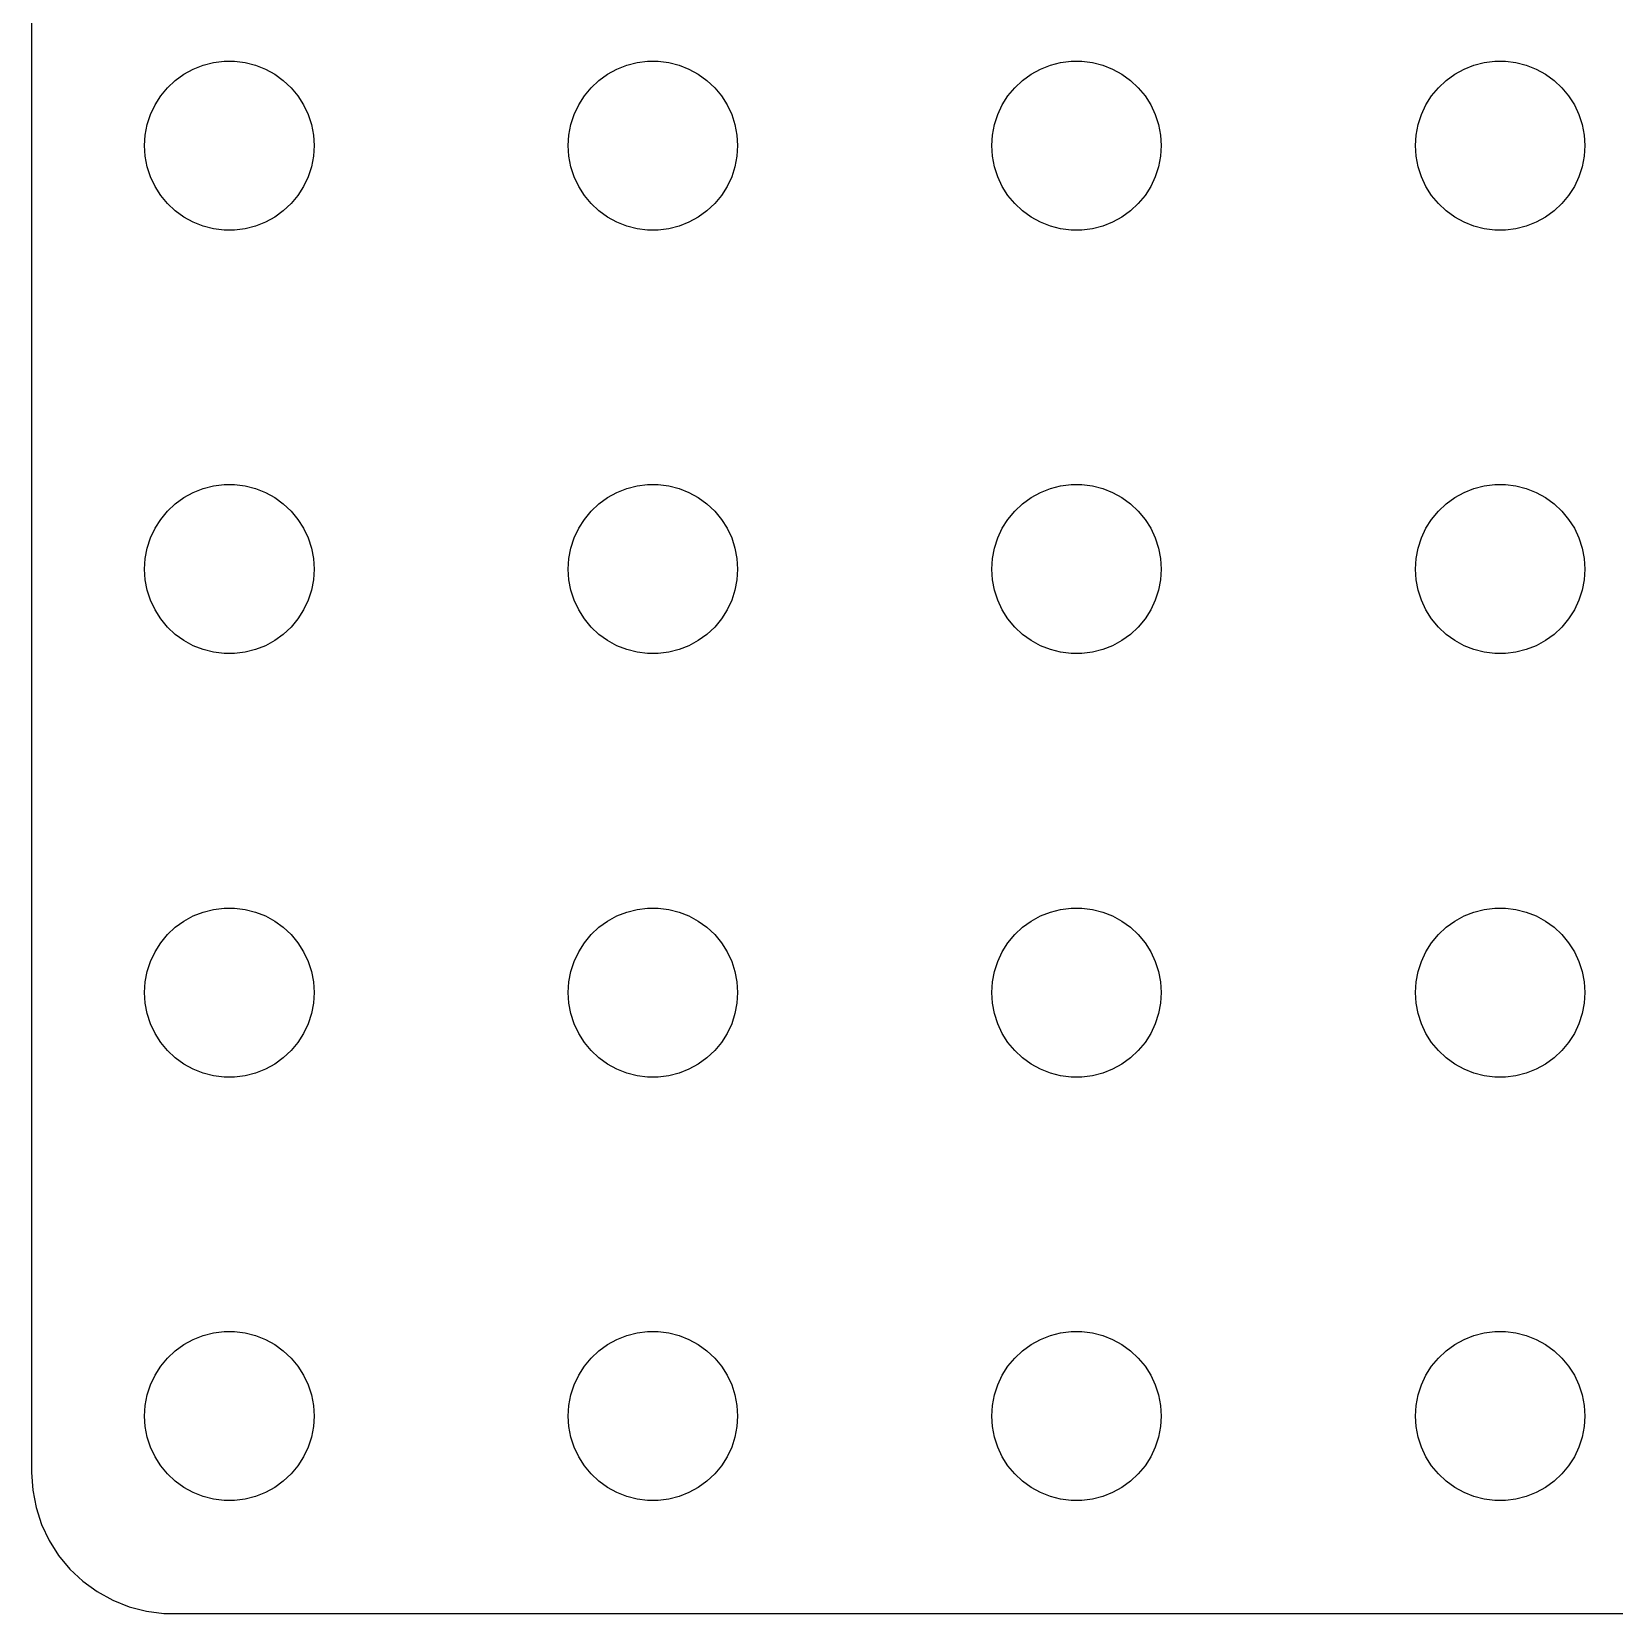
# Model space of a CAD drawing. Header units: metres. Extents: x 0 to 210, y 1 to 209.
# Drawn here: x 0.5 to 56.5, y 0.5 to 56.5 of the extents above; entities that cross this region are included whole.
import ezdxf

# ---------------------------------------------------------------- set-up
doc = ezdxf.new("R2010")
doc.units = ezdxf.units.M

msp = doc.modelspace()

# ---------------------------------------------------------------- linework, layer by layer
for p, q in [((0.5, 204.5), (0.5, 5.5)), ((6.93785, 55.4469), (7.31161, 55.4941)), ((7.31161, 55.4941), (7.68837, 55.4941)), ((7.68837, 55.4941), (8.06213, 55.4469)), ((21.9379, 55.4469), (22.3116, 55.4941)), ((22.3116, 55.4941), (22.6884, 55.4941)), ((22.6884, 55.4941), (23.0621, 55.4469)), ((36.9379, 55.4469), (37.3116, 55.4941)), ((37.3116, 55.4941), (37.6884, 55.4941)), ((37.6884, 55.4941), (38.0621, 55.4469)), ((51.9379, 55.4469), (52.3116, 55.4941)), ((52.3116, 55.4941), (52.6884, 55.4941)), ((52.6884, 55.4941), (53.0621, 55.4469)), ((5.58772, 54.8115), (5.89252, 55.033)), ((5.89252, 55.033), (6.22266, 55.2145)), ((6.22266, 55.2145), (6.57294, 55.3532)), ((6.57294, 55.3532), (6.93785, 55.4469)), ((8.06213, 55.4469), (8.42705, 55.3532)), ((8.42705, 55.3532), (8.77733, 55.2145)), ((8.77733, 55.2145), (9.10747, 55.033)), ((9.10747, 55.033), (9.41226, 54.8115)), ((20.5877, 54.8115), (20.8925, 55.033)), ((20.8925, 55.033), (21.2227, 55.2145)), ((21.2227, 55.2145), (21.5729, 55.3532)), ((21.5729, 55.3532), (21.9379, 55.4469)), ((23.0621, 55.4469), (23.427, 55.3532)), ((23.427, 55.3532), (23.7773, 55.2145)), ((23.7773, 55.2145), (24.1075, 55.033)), ((24.1075, 55.033), (24.4123, 54.8115)), ((35.5877, 54.8115), (35.8925, 55.033)), ((35.8925, 55.033), (36.2227, 55.2145)), ((36.2227, 55.2145), (36.5729, 55.3532)), ((36.5729, 55.3532), (36.9379, 55.4469)), ((38.0621, 55.4469), (38.427, 55.3532)), ((38.427, 55.3532), (38.7773, 55.2145)), ((38.7773, 55.2145), (39.1075, 55.033)), ((39.1075, 55.033), (39.4123, 54.8115)), ((50.5877, 54.8115), (50.8925, 55.033)), ((50.8925, 55.033), (51.2227, 55.2145)), ((51.2227, 55.2145), (51.5729, 55.3532)), ((51.5729, 55.3532), (51.9379, 55.4469)), ((53.0621, 55.4469), (53.427, 55.3532)), ((53.427, 55.3532), (53.7773, 55.2145)), ((53.7773, 55.2145), (54.1075, 55.033)), ((54.1075, 55.033), (54.4123, 54.8115)), ((5.07294, 54.2634), (5.31308, 54.5536)), ((5.31308, 54.5536), (5.58772, 54.8115)), ((9.41226, 54.8115), (9.6869, 54.5536)), ((9.6869, 54.5536), (9.92705, 54.2634)), ((20.0729, 54.2634), (20.3131, 54.5536)), ((20.3131, 54.5536), (20.5877, 54.8115)), ((24.4123, 54.8115), (24.6869, 54.5536)), ((24.6869, 54.5536), (24.927, 54.2634)), ((35.0729, 54.2634), (35.3131, 54.5536)), ((35.3131, 54.5536), (35.5877, 54.8115)), ((39.4123, 54.8115), (39.6869, 54.5536)), ((39.6869, 54.5536), (39.927, 54.2634)), ((50.0729, 54.2634), (50.3131, 54.5536)), ((50.3131, 54.5536), (50.5877, 54.8115)), ((54.4123, 54.8115), (54.6869, 54.5536)), ((54.6869, 54.5536), (54.927, 54.2634)), ((4.71066, 53.6044), (4.87108, 53.9453)), ((4.87108, 53.9453), (5.07294, 54.2634)), ((9.92705, 54.2634), (10.1289, 53.9453)), ((10.1289, 53.9453), (10.2893, 53.6044)), ((19.7107, 53.6044), (19.8711, 53.9453)), ((19.8711, 53.9453), (20.0729, 54.2634)), ((24.927, 54.2634), (25.1289, 53.9453)), ((25.1289, 53.9453), (25.2893, 53.6044)), ((34.7107, 53.6044), (34.8711, 53.9453)), ((34.8711, 53.9453), (35.0729, 54.2634)), ((39.927, 54.2634), (40.1289, 53.9453)), ((40.1289, 53.9453), (40.2893, 53.6044)), ((49.7107, 53.6044), (49.8711, 53.9453)), ((49.8711, 53.9453), (50.0729, 54.2634)), ((54.927, 54.2634), (55.1289, 53.9453)), ((55.1289, 53.9453), (55.2893, 53.6044)), ((4.52365, 52.876), (4.59424, 53.2461)), ((4.59424, 53.2461), (4.71066, 53.6044)), ((10.2893, 53.6044), (10.4057, 53.2461)), ((10.4057, 53.2461), (10.4763, 52.876)), ((19.5237, 52.876), (19.5942, 53.2461)), ((19.5942, 53.2461), (19.7107, 53.6044)), ((25.2893, 53.6044), (25.4057, 53.2461)), ((25.4057, 53.2461), (25.4763, 52.876)), ((34.5237, 52.876), (34.5942, 53.2461)), ((34.5942, 53.2461), (34.7107, 53.6044)), ((40.2893, 53.6044), (40.4057, 53.2461)), ((40.4057, 53.2461), (40.4763, 52.876)), ((49.5237, 52.876), (49.5942, 53.2461)), ((49.5942, 53.2461), (49.7107, 53.6044)), ((55.2893, 53.6044), (55.4057, 53.2461)), ((55.4057, 53.2461), (55.4763, 52.876)), ((4.5, 52.5), (4.52365, 52.876)), ((10.4763, 52.876), (10.5, 52.5)), ((19.5, 52.5), (19.5237, 52.876)), ((25.4763, 52.876), (25.5, 52.5)), ((34.5, 52.5), (34.5237, 52.876)), ((40.4763, 52.876), (40.5, 52.5)), ((49.5, 52.5), (49.5237, 52.876)), ((55.4763, 52.876), (55.5, 52.5)), ((4.52365, 52.124), (4.5, 52.5)), ((4.59424, 51.7539), (4.52365, 52.124)), ((10.4763, 52.124), (10.4057, 51.7539)), ((10.5, 52.5), (10.4763, 52.124)), ((19.5237, 52.124), (19.5, 52.5)), ((19.5942, 51.7539), (19.5237, 52.124)), ((25.4763, 52.124), (25.4057, 51.7539)), ((25.5, 52.5), (25.4763, 52.124)), ((34.5237, 52.124), (34.5, 52.5)), ((34.5942, 51.7539), (34.5237, 52.124)), ((40.4763, 52.124), (40.4057, 51.7539)), ((40.5, 52.5), (40.4763, 52.124)), ((49.5237, 52.124), (49.5, 52.5)), ((49.5942, 51.7539), (49.5237, 52.124)), ((55.4763, 52.124), (55.4057, 51.7539)), ((55.5, 52.5), (55.4763, 52.124)), ((4.71066, 51.3956), (4.59424, 51.7539)), ((10.4057, 51.7539), (10.2893, 51.3956)), ((19.7107, 51.3956), (19.5942, 51.7539)), ((25.4057, 51.7539), (25.2893, 51.3956)), ((34.7107, 51.3956), (34.5942, 51.7539)), ((40.4057, 51.7539), (40.2893, 51.3956)), ((49.7107, 51.3956), (49.5942, 51.7539)), ((55.4057, 51.7539), (55.2893, 51.3956)), ((4.87108, 51.0547), (4.71066, 51.3956)), ((5.07294, 50.7366), (4.87108, 51.0547)), ((10.1289, 51.0547), (9.92705, 50.7366)), ((10.2893, 51.3956), (10.1289, 51.0547)), ((19.8711, 51.0547), (19.7107, 51.3956)), ((20.0729, 50.7366), (19.8711, 51.0547)), ((25.1289, 51.0547), (24.927, 50.7366)), ((25.2893, 51.3956), (25.1289, 51.0547)), ((34.8711, 51.0547), (34.7107, 51.3956)), ((35.0729, 50.7366), (34.8711, 51.0547)), ((40.1289, 51.0547), (39.927, 50.7366)), ((40.2893, 51.3956), (40.1289, 51.0547)), ((49.8711, 51.0547), (49.7107, 51.3956)), ((50.0729, 50.7366), (49.8711, 51.0547)), ((55.1289, 51.0547), (54.927, 50.7366)), ((55.2893, 51.3956), (55.1289, 51.0547)), ((5.31308, 50.4464), (5.07294, 50.7366)), ((5.58772, 50.1885), (5.31308, 50.4464)), ((9.6869, 50.4464), (9.41226, 50.1885)), ((9.92705, 50.7366), (9.6869, 50.4464)), ((20.3131, 50.4464), (20.0729, 50.7366)), ((20.5877, 50.1885), (20.3131, 50.4464)), ((24.6869, 50.4464), (24.4123, 50.1885)), ((24.927, 50.7366), (24.6869, 50.4464)), ((35.3131, 50.4464), (35.0729, 50.7366)), ((35.5877, 50.1885), (35.3131, 50.4464)), ((39.6869, 50.4464), (39.4123, 50.1885)), ((39.927, 50.7366), (39.6869, 50.4464)), ((50.3131, 50.4464), (50.0729, 50.7366)), ((50.5877, 50.1885), (50.3131, 50.4464)), ((54.6869, 50.4464), (54.4123, 50.1885)), ((54.927, 50.7366), (54.6869, 50.4464)), ((5.89252, 49.967), (5.58772, 50.1885)), ((6.22266, 49.7855), (5.89252, 49.967)), ((9.10747, 49.967), (8.77733, 49.7855)), ((9.41226, 50.1885), (9.10747, 49.967)), ((20.8925, 49.967), (20.5877, 50.1885)), ((21.2227, 49.7855), (20.8925, 49.967)), ((24.1075, 49.967), (23.7773, 49.7855)), ((24.4123, 50.1885), (24.1075, 49.967)), ((35.8925, 49.967), (35.5877, 50.1885)), ((36.2227, 49.7855), (35.8925, 49.967)), ((39.1075, 49.967), (38.7773, 49.7855)), ((39.4123, 50.1885), (39.1075, 49.967)), ((50.8925, 49.967), (50.5877, 50.1885)), ((51.2227, 49.7855), (50.8925, 49.967)), ((54.1075, 49.967), (53.7773, 49.7855)), ((54.4123, 50.1885), (54.1075, 49.967)), ((6.57294, 49.6468), (6.22266, 49.7855)), ((6.93785, 49.5531), (6.57294, 49.6468)), ((7.31161, 49.5059), (6.93785, 49.5531)), ((7.68837, 49.5059), (7.31161, 49.5059)), ((8.06213, 49.5531), (7.68837, 49.5059)), ((8.42705, 49.6468), (8.06213, 49.5531)), ((8.77733, 49.7855), (8.42705, 49.6468)), ((21.5729, 49.6468), (21.2227, 49.7855)), ((21.9379, 49.5531), (21.5729, 49.6468)), ((22.3116, 49.5059), (21.9379, 49.5531)), ((22.6884, 49.5059), (22.3116, 49.5059)), ((23.0621, 49.5531), (22.6884, 49.5059)), ((23.427, 49.6468), (23.0621, 49.5531)), ((23.7773, 49.7855), (23.427, 49.6468)), ((36.5729, 49.6468), (36.2227, 49.7855)), ((36.9379, 49.5531), (36.5729, 49.6468)), ((37.3116, 49.5059), (36.9379, 49.5531)), ((37.6884, 49.5059), (37.3116, 49.5059)), ((38.0621, 49.5531), (37.6884, 49.5059)), ((38.427, 49.6468), (38.0621, 49.5531)), ((38.7773, 49.7855), (38.427, 49.6468)), ((51.5729, 49.6468), (51.2227, 49.7855)), ((51.9379, 49.5531), (51.5729, 49.6468)), ((52.3116, 49.5059), (51.9379, 49.5531)), ((52.6884, 49.5059), (52.3116, 49.5059)), ((53.0621, 49.5531), (52.6884, 49.5059)), ((53.427, 49.6468), (53.0621, 49.5531)), ((53.7773, 49.7855), (53.427, 49.6468)), ((6.22266, 40.2145), (6.57294, 40.3532)), ((6.57294, 40.3532), (6.93785, 40.4469)), ((6.93785, 40.4469), (7.31161, 40.4941)), ((7.31161, 40.4941), (7.68837, 40.4941)), ((7.68837, 40.4941), (8.06213, 40.4469)), ((8.06213, 40.4469), (8.42705, 40.3532)), ((8.42705, 40.3532), (8.77733, 40.2145)), ((21.2227, 40.2145), (21.5729, 40.3532)), ((21.5729, 40.3532), (21.9379, 40.4469)), ((21.9379, 40.4469), (22.3116, 40.4941)), ((22.3116, 40.4941), (22.6884, 40.4941)), ((22.6884, 40.4941), (23.0621, 40.4469)), ((23.0621, 40.4469), (23.427, 40.3532)), ((23.427, 40.3532), (23.7773, 40.2145)), ((36.2227, 40.2145), (36.5729, 40.3532)), ((36.5729, 40.3532), (36.9379, 40.4469)), ((36.9379, 40.4469), (37.3116, 40.4941)), ((37.3116, 40.4941), (37.6884, 40.4941)), ((37.6884, 40.4941), (38.0621, 40.4469)), ((38.0621, 40.4469), (38.427, 40.3532)), ((38.427, 40.3532), (38.7773, 40.2145)), ((51.2227, 40.2145), (51.5729, 40.3532)), ((51.5729, 40.3532), (51.9379, 40.4469)), ((51.9379, 40.4469), (52.3116, 40.4941)), ((52.3116, 40.4941), (52.6884, 40.4941)), ((52.6884, 40.4941), (53.0621, 40.4469)), ((53.0621, 40.4469), (53.427, 40.3532)), ((53.427, 40.3532), (53.7773, 40.2145)), ((5.31308, 39.5536), (5.58772, 39.8115)), ((5.58772, 39.8115), (5.89252, 40.033)), ((5.89252, 40.033), (6.22266, 40.2145)), ((8.77733, 40.2145), (9.10747, 40.033)), ((9.10747, 40.033), (9.41226, 39.8115)), ((9.41226, 39.8115), (9.6869, 39.5536)), ((20.3131, 39.5536), (20.5877, 39.8115)), ((20.5877, 39.8115), (20.8925, 40.033)), ((20.8925, 40.033), (21.2227, 40.2145)), ((23.7773, 40.2145), (24.1075, 40.033)), ((24.1075, 40.033), (24.4123, 39.8115)), ((24.4123, 39.8115), (24.6869, 39.5536)), ((35.3131, 39.5536), (35.5877, 39.8115)), ((35.5877, 39.8115), (35.8925, 40.033)), ((35.8925, 40.033), (36.2227, 40.2145)), ((38.7773, 40.2145), (39.1075, 40.033)), ((39.1075, 40.033), (39.4123, 39.8115)), ((39.4123, 39.8115), (39.6869, 39.5536)), ((50.3131, 39.5536), (50.5877, 39.8115)), ((50.5877, 39.8115), (50.8925, 40.033)), ((50.8925, 40.033), (51.2227, 40.2145)), ((53.7773, 40.2145), (54.1075, 40.033)), ((54.1075, 40.033), (54.4123, 39.8115)), ((54.4123, 39.8115), (54.6869, 39.5536)), ((4.87108, 38.9453), (5.07294, 39.2634)), ((5.07294, 39.2634), (5.31308, 39.5536)), ((9.6869, 39.5536), (9.92705, 39.2634)), ((9.92705, 39.2634), (10.1289, 38.9453)), ((19.8711, 38.9453), (20.0729, 39.2634)), ((20.0729, 39.2634), (20.3131, 39.5536)), ((24.6869, 39.5536), (24.927, 39.2634)), ((24.927, 39.2634), (25.1289, 38.9453)), ((34.8711, 38.9453), (35.0729, 39.2634)), ((35.0729, 39.2634), (35.3131, 39.5536)), ((39.6869, 39.5536), (39.927, 39.2634)), ((39.927, 39.2634), (40.1289, 38.9453)), ((49.8711, 38.9453), (50.0729, 39.2634)), ((50.0729, 39.2634), (50.3131, 39.5536)), ((54.6869, 39.5536), (54.927, 39.2634)), ((54.927, 39.2634), (55.1289, 38.9453)), ((4.71066, 38.6044), (4.87108, 38.9453)), ((10.1289, 38.9453), (10.2893, 38.6044)), ((19.7107, 38.6044), (19.8711, 38.9453)), ((25.1289, 38.9453), (25.2893, 38.6044)), ((34.7107, 38.6044), (34.8711, 38.9453)), ((40.1289, 38.9453), (40.2893, 38.6044)), ((49.7107, 38.6044), (49.8711, 38.9453)), ((55.1289, 38.9453), (55.2893, 38.6044)), ((4.52365, 37.876), (4.59424, 38.2461)), ((4.59424, 38.2461), (4.71066, 38.6044)), ((10.2893, 38.6044), (10.4057, 38.2461)), ((10.4057, 38.2461), (10.4763, 37.876)), ((19.5237, 37.876), (19.5942, 38.2461)), ((19.5942, 38.2461), (19.7107, 38.6044)), ((25.2893, 38.6044), (25.4057, 38.2461)), ((25.4057, 38.2461), (25.4763, 37.876)), ((34.5237, 37.876), (34.5942, 38.2461)), ((34.5942, 38.2461), (34.7107, 38.6044)), ((40.2893, 38.6044), (40.4057, 38.2461)), ((40.4057, 38.2461), (40.4763, 37.876)), ((49.5237, 37.876), (49.5942, 38.2461)), ((49.5942, 38.2461), (49.7107, 38.6044)), ((55.2893, 38.6044), (55.4057, 38.2461)), ((55.4057, 38.2461), (55.4763, 37.876)), ((4.5, 37.5), (4.52365, 37.876)), ((10.4763, 37.876), (10.5, 37.5)), ((19.5, 37.5), (19.5237, 37.876)), ((25.4763, 37.876), (25.5, 37.5)), ((34.5, 37.5), (34.5237, 37.876)), ((40.4763, 37.876), (40.5, 37.5)), ((49.5, 37.5), (49.5237, 37.876)), ((55.4763, 37.876), (55.5, 37.5)), ((4.52365, 37.124), (4.5, 37.5)), ((4.59424, 36.7539), (4.52365, 37.124)), ((10.4763, 37.124), (10.4057, 36.7539)), ((10.5, 37.5), (10.4763, 37.124)), ((19.5237, 37.124), (19.5, 37.5)), ((19.5942, 36.7539), (19.5237, 37.124)), ((25.4763, 37.124), (25.4057, 36.7539)), ((25.5, 37.5), (25.4763, 37.124)), ((34.5237, 37.124), (34.5, 37.5)), ((34.5942, 36.7539), (34.5237, 37.124)), ((40.4763, 37.124), (40.4057, 36.7539)), ((40.5, 37.5), (40.4763, 37.124)), ((49.5237, 37.124), (49.5, 37.5)), ((49.5942, 36.7539), (49.5237, 37.124)), ((55.4763, 37.124), (55.4057, 36.7539)), ((55.5, 37.5), (55.4763, 37.124)), ((4.71066, 36.3956), (4.59424, 36.7539)), ((10.4057, 36.7539), (10.2893, 36.3956)), ((19.7107, 36.3956), (19.5942, 36.7539)), ((25.4057, 36.7539), (25.2893, 36.3956)), ((34.7107, 36.3956), (34.5942, 36.7539)), ((40.4057, 36.7539), (40.2893, 36.3956)), ((49.7107, 36.3956), (49.5942, 36.7539)), ((55.4057, 36.7539), (55.2893, 36.3956)), ((4.87108, 36.0547), (4.71066, 36.3956)), ((5.07294, 35.7366), (4.87108, 36.0547)), ((10.1289, 36.0547), (9.92705, 35.7366)), ((10.2893, 36.3956), (10.1289, 36.0547)), ((19.8711, 36.0547), (19.7107, 36.3956)), ((20.0729, 35.7366), (19.8711, 36.0547)), ((25.1289, 36.0547), (24.927, 35.7366)), ((25.2893, 36.3956), (25.1289, 36.0547)), ((34.8711, 36.0547), (34.7107, 36.3956)), ((35.0729, 35.7366), (34.8711, 36.0547)), ((40.1289, 36.0547), (39.927, 35.7366)), ((40.2893, 36.3956), (40.1289, 36.0547)), ((49.8711, 36.0547), (49.7107, 36.3956)), ((50.0729, 35.7366), (49.8711, 36.0547)), ((55.1289, 36.0547), (54.927, 35.7366)), ((55.2893, 36.3956), (55.1289, 36.0547)), ((5.31308, 35.4464), (5.07294, 35.7366)), ((5.58772, 35.1885), (5.31308, 35.4464)), ((9.6869, 35.4464), (9.41226, 35.1885)), ((9.92705, 35.7366), (9.6869, 35.4464)), ((20.3131, 35.4464), (20.0729, 35.7366)), ((20.5877, 35.1885), (20.3131, 35.4464)), ((24.6869, 35.4464), (24.4123, 35.1885)), ((24.927, 35.7366), (24.6869, 35.4464)), ((35.3131, 35.4464), (35.0729, 35.7366)), ((35.5877, 35.1885), (35.3131, 35.4464)), ((39.6869, 35.4464), (39.4123, 35.1885)), ((39.927, 35.7366), (39.6869, 35.4464)), ((50.3131, 35.4464), (50.0729, 35.7366)), ((50.5877, 35.1885), (50.3131, 35.4464)), ((54.6869, 35.4464), (54.4123, 35.1885)), ((54.927, 35.7366), (54.6869, 35.4464)), ((5.89252, 34.967), (5.58772, 35.1885)), ((6.22266, 34.7855), (5.89252, 34.967)), ((6.57294, 34.6468), (6.22266, 34.7855)), ((8.77733, 34.7855), (8.42705, 34.6468)), ((9.10747, 34.967), (8.77733, 34.7855)), ((9.41226, 35.1885), (9.10747, 34.967)), ((20.8925, 34.967), (20.5877, 35.1885)), ((21.2227, 34.7855), (20.8925, 34.967)), ((21.5729, 34.6468), (21.2227, 34.7855)), ((23.7773, 34.7855), (23.427, 34.6468)), ((24.1075, 34.967), (23.7773, 34.7855)), ((24.4123, 35.1885), (24.1075, 34.967)), ((35.8925, 34.967), (35.5877, 35.1885)), ((36.2227, 34.7855), (35.8925, 34.967)), ((36.5729, 34.6468), (36.2227, 34.7855)), ((38.7773, 34.7855), (38.427, 34.6468)), ((39.1075, 34.967), (38.7773, 34.7855)), ((39.4123, 35.1885), (39.1075, 34.967)), ((50.8925, 34.967), (50.5877, 35.1885)), ((51.2227, 34.7855), (50.8925, 34.967)), ((51.5729, 34.6468), (51.2227, 34.7855)), ((53.7773, 34.7855), (53.427, 34.6468)), ((54.1075, 34.967), (53.7773, 34.7855)), ((54.4123, 35.1885), (54.1075, 34.967)), ((6.93785, 34.5531), (6.57294, 34.6468)), ((7.31161, 34.5059), (6.93785, 34.5531)), ((7.68837, 34.5059), (7.31161, 34.5059)), ((8.06213, 34.5531), (7.68837, 34.5059)), ((8.42705, 34.6468), (8.06213, 34.5531)), ((21.9379, 34.5531), (21.5729, 34.6468)), ((22.3116, 34.5059), (21.9379, 34.5531)), ((22.6884, 34.5059), (22.3116, 34.5059)), ((23.0621, 34.5531), (22.6884, 34.5059)), ((23.427, 34.6468), (23.0621, 34.5531)), ((36.9379, 34.5531), (36.5729, 34.6468)), ((37.3116, 34.5059), (36.9379, 34.5531)), ((37.6884, 34.5059), (37.3116, 34.5059)), ((38.0621, 34.5531), (37.6884, 34.5059)), ((38.427, 34.6468), (38.0621, 34.5531)), ((51.9379, 34.5531), (51.5729, 34.6468)), ((52.3116, 34.5059), (51.9379, 34.5531)), ((52.6884, 34.5059), (52.3116, 34.5059)), ((53.0621, 34.5531), (52.6884, 34.5059)), ((53.427, 34.6468), (53.0621, 34.5531)), ((6.22266, 25.2145), (6.57294, 25.3532)), ((6.57294, 25.3532), (6.93785, 25.4469)), ((6.93785, 25.4469), (7.31161, 25.4941)), ((7.31161, 25.4941), (7.68837, 25.4941)), ((7.68837, 25.4941), (8.06213, 25.4469)), ((8.06213, 25.4469), (8.42705, 25.3532)), ((8.42705, 25.3532), (8.77733, 25.2145)), ((21.2227, 25.2145), (21.5729, 25.3532)), ((21.5729, 25.3532), (21.9379, 25.4469)), ((21.9379, 25.4469), (22.3116, 25.4941)), ((22.3116, 25.4941), (22.6884, 25.4941)), ((22.6884, 25.4941), (23.0621, 25.4469)), ((23.0621, 25.4469), (23.427, 25.3532)), ((23.427, 25.3532), (23.7773, 25.2145)), ((36.2227, 25.2145), (36.5729, 25.3532)), ((36.5729, 25.3532), (36.9379, 25.4469)), ((36.9379, 25.4469), (37.3116, 25.4941)), ((37.3116, 25.4941), (37.6884, 25.4941)), ((37.6884, 25.4941), (38.0621, 25.4469)), ((38.0621, 25.4469), (38.427, 25.3532)), ((38.427, 25.3532), (38.7773, 25.2145)), ((51.2227, 25.2145), (51.5729, 25.3532)), ((51.5729, 25.3532), (51.9379, 25.4469)), ((51.9379, 25.4469), (52.3116, 25.4941)), ((52.3116, 25.4941), (52.6884, 25.4941)), ((52.6884, 25.4941), (53.0621, 25.4469)), ((53.0621, 25.4469), (53.427, 25.3532)), ((53.427, 25.3532), (53.7773, 25.2145)), ((5.31308, 24.5536), (5.58772, 24.8115)), ((5.58772, 24.8115), (5.89252, 25.033)), ((5.89252, 25.033), (6.22266, 25.2145)), ((8.77733, 25.2145), (9.10747, 25.033)), ((9.10747, 25.033), (9.41226, 24.8115)), ((9.41226, 24.8115), (9.6869, 24.5536)), ((20.3131, 24.5536), (20.5877, 24.8115)), ((20.5877, 24.8115), (20.8925, 25.033)), ((20.8925, 25.033), (21.2227, 25.2145)), ((23.7773, 25.2145), (24.1075, 25.033)), ((24.1075, 25.033), (24.4123, 24.8115)), ((24.4123, 24.8115), (24.6869, 24.5536)), ((35.3131, 24.5536), (35.5877, 24.8115)), ((35.5877, 24.8115), (35.8925, 25.033)), ((35.8925, 25.033), (36.2227, 25.2145)), ((38.7773, 25.2145), (39.1075, 25.033)), ((39.1075, 25.033), (39.4123, 24.8115)), ((39.4123, 24.8115), (39.6869, 24.5536)), ((50.3131, 24.5536), (50.5877, 24.8115)), ((50.5877, 24.8115), (50.8925, 25.033)), ((50.8925, 25.033), (51.2227, 25.2145)), ((53.7773, 25.2145), (54.1075, 25.033)), ((54.1075, 25.033), (54.4123, 24.8115)), ((54.4123, 24.8115), (54.6869, 24.5536)), ((4.87108, 23.9453), (5.07294, 24.2634)), ((5.07294, 24.2634), (5.31308, 24.5536)), ((9.6869, 24.5536), (9.92705, 24.2634)), ((9.92705, 24.2634), (10.1289, 23.9453)), ((19.8711, 23.9453), (20.0729, 24.2634)), ((20.0729, 24.2634), (20.3131, 24.5536)), ((24.6869, 24.5536), (24.927, 24.2634)), ((24.927, 24.2634), (25.1289, 23.9453)), ((34.8711, 23.9453), (35.0729, 24.2634)), ((35.0729, 24.2634), (35.3131, 24.5536)), ((39.6869, 24.5536), (39.927, 24.2634)), ((39.927, 24.2634), (40.1289, 23.9453)), ((49.8711, 23.9453), (50.0729, 24.2634)), ((50.0729, 24.2634), (50.3131, 24.5536)), ((54.6869, 24.5536), (54.927, 24.2634)), ((54.927, 24.2634), (55.1289, 23.9453)), ((4.59424, 23.2461), (4.71066, 23.6044)), ((4.71066, 23.6044), (4.87108, 23.9453)), ((10.1289, 23.9453), (10.2893, 23.6044)), ((10.2893, 23.6044), (10.4057, 23.2461)), ((19.5942, 23.2461), (19.7107, 23.6044)), ((19.7107, 23.6044), (19.8711, 23.9453)), ((25.1289, 23.9453), (25.2893, 23.6044)), ((25.2893, 23.6044), (25.4057, 23.2461)), ((34.5942, 23.2461), (34.7107, 23.6044)), ((34.7107, 23.6044), (34.8711, 23.9453)), ((40.1289, 23.9453), (40.2893, 23.6044)), ((40.2893, 23.6044), (40.4057, 23.2461)), ((49.5942, 23.2461), (49.7107, 23.6044)), ((49.7107, 23.6044), (49.8711, 23.9453)), ((55.1289, 23.9453), (55.2893, 23.6044)), ((55.2893, 23.6044), (55.4057, 23.2461)), ((4.52365, 22.876), (4.59424, 23.2461)), ((10.4057, 23.2461), (10.4763, 22.876)), ((19.5237, 22.876), (19.5942, 23.2461)), ((25.4057, 23.2461), (25.4763, 22.876)), ((34.5237, 22.876), (34.5942, 23.2461)), ((40.4057, 23.2461), (40.4763, 22.876)), ((49.5237, 22.876), (49.5942, 23.2461)), ((55.4057, 23.2461), (55.4763, 22.876)), ((4.5, 22.5), (4.52365, 22.876)), ((4.52365, 22.124), (4.5, 22.5)), ((10.4763, 22.876), (10.5, 22.5)), ((10.5, 22.5), (10.4763, 22.124)), ((19.5, 22.5), (19.5237, 22.876)), ((19.5237, 22.124), (19.5, 22.5)), ((25.4763, 22.876), (25.5, 22.5)), ((25.5, 22.5), (25.4763, 22.124)), ((34.5, 22.5), (34.5237, 22.876)), ((34.5237, 22.124), (34.5, 22.5)), ((40.4763, 22.876), (40.5, 22.5)), ((40.5, 22.5), (40.4763, 22.124)), ((49.5, 22.5), (49.5237, 22.876)), ((49.5237, 22.124), (49.5, 22.5)), ((55.4763, 22.876), (55.5, 22.5)), ((55.5, 22.5), (55.4763, 22.124)), ((4.59424, 21.7539), (4.52365, 22.124)), ((10.4763, 22.124), (10.4057, 21.7539)), ((19.5942, 21.7539), (19.5237, 22.124)), ((25.4763, 22.124), (25.4057, 21.7539)), ((34.5942, 21.7539), (34.5237, 22.124)), ((40.4763, 22.124), (40.4057, 21.7539)), ((49.5942, 21.7539), (49.5237, 22.124)), ((55.4763, 22.124), (55.4057, 21.7539)), ((4.71066, 21.3956), (4.59424, 21.7539)), ((4.87108, 21.0547), (4.71066, 21.3956)), ((10.2893, 21.3956), (10.1289, 21.0547)), ((10.4057, 21.7539), (10.2893, 21.3956)), ((19.7107, 21.3956), (19.5942, 21.7539)), ((19.8711, 21.0547), (19.7107, 21.3956)), ((25.2893, 21.3956), (25.1289, 21.0547)), ((25.4057, 21.7539), (25.2893, 21.3956)), ((34.7107, 21.3956), (34.5942, 21.7539)), ((34.8711, 21.0547), (34.7107, 21.3956)), ((40.2893, 21.3956), (40.1289, 21.0547)), ((40.4057, 21.7539), (40.2893, 21.3956)), ((49.7107, 21.3956), (49.5942, 21.7539)), ((49.8711, 21.0547), (49.7107, 21.3956)), ((55.2893, 21.3956), (55.1289, 21.0547)), ((55.4057, 21.7539), (55.2893, 21.3956)), ((5.07294, 20.7366), (4.87108, 21.0547)), ((10.1289, 21.0547), (9.92705, 20.7366)), ((20.0729, 20.7366), (19.8711, 21.0547)), ((25.1289, 21.0547), (24.927, 20.7366)), ((35.0729, 20.7366), (34.8711, 21.0547)), ((40.1289, 21.0547), (39.927, 20.7366)), ((50.0729, 20.7366), (49.8711, 21.0547)), ((55.1289, 21.0547), (54.927, 20.7366)), ((5.31308, 20.4464), (5.07294, 20.7366)), ((5.58772, 20.1884), (5.31308, 20.4464)), ((5.89252, 19.967), (5.58772, 20.1884)), ((9.41226, 20.1884), (9.10747, 19.967)), ((9.6869, 20.4464), (9.41226, 20.1884)), ((9.92705, 20.7366), (9.6869, 20.4464)), ((20.3131, 20.4464), (20.0729, 20.7366)), ((20.5877, 20.1884), (20.3131, 20.4464)), ((20.8925, 19.967), (20.5877, 20.1884)), ((24.4123, 20.1884), (24.1075, 19.967)), ((24.6869, 20.4464), (24.4123, 20.1884)), ((24.927, 20.7366), (24.6869, 20.4464)), ((35.3131, 20.4464), (35.0729, 20.7366)), ((35.5877, 20.1884), (35.3131, 20.4464)), ((35.8925, 19.967), (35.5877, 20.1884)), ((39.4123, 20.1884), (39.1075, 19.967)), ((39.6869, 20.4464), (39.4123, 20.1884)), ((39.927, 20.7366), (39.6869, 20.4464)), ((50.3131, 20.4464), (50.0729, 20.7366)), ((50.5877, 20.1884), (50.3131, 20.4464)), ((50.8925, 19.967), (50.5877, 20.1884)), ((54.4123, 20.1884), (54.1075, 19.967)), ((54.6869, 20.4464), (54.4123, 20.1884)), ((54.927, 20.7366), (54.6869, 20.4464)), ((6.22266, 19.7855), (5.89252, 19.967)), ((6.57294, 19.6468), (6.22266, 19.7855)), ((6.93785, 19.5531), (6.57294, 19.6468)), ((8.42705, 19.6468), (8.06213, 19.5531)), ((8.77733, 19.7855), (8.42705, 19.6468)), ((9.10747, 19.967), (8.77733, 19.7855)), ((21.2227, 19.7855), (20.8925, 19.967)), ((21.5729, 19.6468), (21.2227, 19.7855)), ((21.9379, 19.5531), (21.5729, 19.6468)), ((23.427, 19.6468), (23.0621, 19.5531)), ((23.7773, 19.7855), (23.427, 19.6468)), ((24.1075, 19.967), (23.7773, 19.7855)), ((36.2227, 19.7855), (35.8925, 19.967)), ((36.5729, 19.6468), (36.2227, 19.7855)), ((36.9379, 19.5531), (36.5729, 19.6468)), ((38.427, 19.6468), (38.0621, 19.5531)), ((38.7773, 19.7855), (38.427, 19.6468)), ((39.1075, 19.967), (38.7773, 19.7855)), ((51.2227, 19.7855), (50.8925, 19.967)), ((51.5729, 19.6468), (51.2227, 19.7855)), ((51.9379, 19.5531), (51.5729, 19.6468)), ((53.427, 19.6468), (53.0621, 19.5531)), ((53.7773, 19.7855), (53.427, 19.6468)), ((54.1075, 19.967), (53.7773, 19.7855)), ((7.31161, 19.5059), (6.93785, 19.5531)), ((7.68837, 19.5059), (7.31161, 19.5059)), ((8.06213, 19.5531), (7.68837, 19.5059)), ((22.3116, 19.5059), (21.9379, 19.5531)), ((22.6884, 19.5059), (22.3116, 19.5059)), ((23.0621, 19.5531), (22.6884, 19.5059)), ((37.3116, 19.5059), (36.9379, 19.5531)), ((37.6884, 19.5059), (37.3116, 19.5059)), ((38.0621, 19.5531), (37.6884, 19.5059)), ((52.3116, 19.5059), (51.9379, 19.5531)), ((52.6884, 19.5059), (52.3116, 19.5059)), ((53.0621, 19.5531), (52.6884, 19.5059)), ((5.89252, 10.033), (6.22266, 10.2145)), ((6.22266, 10.2145), (6.57294, 10.3532)), ((6.57294, 10.3532), (6.93785, 10.4469)), ((6.93785, 10.4469), (7.31161, 10.4941)), ((7.31161, 10.4941), (7.68837, 10.4941)), ((7.68837, 10.4941), (8.06213, 10.4469)), ((8.06213, 10.4469), (8.42705, 10.3532)), ((8.42705, 10.3532), (8.77733, 10.2145)), ((8.77733, 10.2145), (9.10747, 10.033)), ((20.8925, 10.033), (21.2227, 10.2145)), ((21.2227, 10.2145), (21.5729, 10.3532)), ((21.5729, 10.3532), (21.9379, 10.4469)), ((21.9379, 10.4469), (22.3116, 10.4941)), ((22.3116, 10.4941), (22.6884, 10.4941)), ((22.6884, 10.4941), (23.0621, 10.4469)), ((23.0621, 10.4469), (23.427, 10.3532)), ((23.427, 10.3532), (23.7773, 10.2145)), ((23.7773, 10.2145), (24.1075, 10.033)), ((35.8925, 10.033), (36.2227, 10.2145)), ((36.2227, 10.2145), (36.5729, 10.3532)), ((36.5729, 10.3532), (36.9379, 10.4469)), ((36.9379, 10.4469), (37.3116, 10.4941)), ((37.3116, 10.4941), (37.6884, 10.4941)), ((37.6884, 10.4941), (38.0621, 10.4469)), ((38.0621, 10.4469), (38.427, 10.3532)), ((38.427, 10.3532), (38.7773, 10.2145)), ((38.7773, 10.2145), (39.1075, 10.033)), ((50.8925, 10.033), (51.2227, 10.2145)), ((51.2227, 10.2145), (51.5729, 10.3532)), ((51.5729, 10.3532), (51.9379, 10.4469)), ((51.9379, 10.4469), (52.3116, 10.4941)), ((52.3116, 10.4941), (52.6884, 10.4941)), ((52.6884, 10.4941), (53.0621, 10.4469)), ((53.0621, 10.4469), (53.427, 10.3532)), ((53.427, 10.3532), (53.7773, 10.2145)), ((53.7773, 10.2145), (54.1075, 10.033)), ((5.07294, 9.26335), (5.31308, 9.55363)), ((5.31308, 9.55363), (5.58772, 9.81154)), ((5.58772, 9.81154), (5.89252, 10.033)), ((9.10747, 10.033), (9.41226, 9.81154)), ((9.41226, 9.81154), (9.6869, 9.55363)), ((9.6869, 9.55363), (9.92705, 9.26335)), ((20.0729, 9.26335), (20.3131, 9.55363)), ((20.3131, 9.55363), (20.5877, 9.81154)), ((20.5877, 9.81154), (20.8925, 10.033)), ((24.1075, 10.033), (24.4123, 9.81154)), ((24.4123, 9.81154), (24.6869, 9.55363)), ((24.6869, 9.55363), (24.927, 9.26335)), ((35.0729, 9.26335), (35.3131, 9.55363)), ((35.3131, 9.55363), (35.5877, 9.81154)), ((35.5877, 9.81154), (35.8925, 10.033)), ((39.1075, 10.033), (39.4123, 9.81154)), ((39.4123, 9.81154), (39.6869, 9.55363)), ((39.6869, 9.55363), (39.927, 9.26335)), ((50.0729, 9.26335), (50.3131, 9.55363)), ((50.3131, 9.55363), (50.5877, 9.81154)), ((50.5877, 9.81154), (50.8925, 10.033)), ((54.1075, 10.033), (54.4123, 9.81154)), ((54.4123, 9.81154), (54.6869, 9.55363)), ((54.6869, 9.55363), (54.927, 9.26335)), ((4.87108, 8.94525), (5.07294, 9.26335)), ((9.92705, 9.26335), (10.1289, 8.94525)), ((19.8711, 8.94525), (20.0729, 9.26335)), ((24.927, 9.26335), (25.1289, 8.94525)), ((34.8711, 8.94525), (35.0729, 9.26335)), ((39.927, 9.26335), (40.1289, 8.94525)), ((49.8711, 8.94525), (50.0729, 9.26335)), ((54.927, 9.26335), (55.1289, 8.94525)), ((4.59424, 8.24606), (4.71066, 8.60437)), ((4.71066, 8.60437), (4.87108, 8.94525)), ((10.1289, 8.94525), (10.2893, 8.60437)), ((10.2893, 8.60437), (10.4057, 8.24606)), ((19.5942, 8.24606), (19.7107, 8.60437)), ((19.7107, 8.60437), (19.8711, 8.94525)), ((25.1289, 8.94525), (25.2893, 8.60437)), ((25.2893, 8.60437), (25.4057, 8.24606)), ((34.5942, 8.24606), (34.7107, 8.60437)), ((34.7107, 8.60437), (34.8711, 8.94525)), ((40.1289, 8.94525), (40.2893, 8.60437)), ((40.2893, 8.60437), (40.4057, 8.24606)), ((49.5942, 8.24606), (49.7107, 8.60437)), ((49.7107, 8.60437), (49.8711, 8.94525)), ((55.1289, 8.94525), (55.2893, 8.60437)), ((55.2893, 8.60437), (55.4057, 8.24606)), ((4.5, 7.5), (4.52365, 7.87599)), ((4.52365, 7.87599), (4.59424, 8.24606)), ((10.4057, 8.24606), (10.4763, 7.87599)), ((10.4763, 7.87599), (10.5, 7.5)), ((19.5, 7.5), (19.5237, 7.87599)), ((19.5237, 7.87599), (19.5942, 8.24606)), ((25.4057, 8.24606), (25.4763, 7.87599)), ((25.4763, 7.87599), (25.5, 7.5)), ((34.5, 7.5), (34.5237, 7.87599)), ((34.5237, 7.87599), (34.5942, 8.24606)), ((40.4057, 8.24606), (40.4763, 7.87599)), ((40.4763, 7.87599), (40.5, 7.5)), ((49.5, 7.5), (49.5237, 7.87599)), ((49.5237, 7.87599), (49.5942, 8.24606)), ((55.4057, 8.24606), (55.4763, 7.87599)), ((55.4763, 7.87599), (55.5, 7.5)), ((4.52365, 7.12399), (4.5, 7.5)), ((10.5, 7.5), (10.4763, 7.12399)), ((19.5237, 7.12399), (19.5, 7.5)), ((25.5, 7.5), (25.4763, 7.12399)), ((34.5237, 7.12399), (34.5, 7.5)), ((40.5, 7.5), (40.4763, 7.12399)), ((49.5237, 7.12399), (49.5, 7.5)), ((55.5, 7.5), (55.4763, 7.12399)), ((4.59424, 6.75392), (4.52365, 7.12399)), ((4.71066, 6.39561), (4.59424, 6.75392)), ((10.4057, 6.75392), (10.2893, 6.39561)), ((10.4763, 7.12399), (10.4057, 6.75392)), ((19.5942, 6.75392), (19.5237, 7.12399)), ((19.7107, 6.39561), (19.5942, 6.75392)), ((25.4057, 6.75392), (25.2893, 6.39561)), ((25.4763, 7.12399), (25.4057, 6.75392)), ((34.5942, 6.75392), (34.5237, 7.12399)), ((34.7107, 6.39561), (34.5942, 6.75392)), ((40.4057, 6.75392), (40.2893, 6.39561)), ((40.4763, 7.12399), (40.4057, 6.75392)), ((49.5942, 6.75392), (49.5237, 7.12399)), ((49.7107, 6.39561), (49.5942, 6.75392)), ((55.4057, 6.75392), (55.2893, 6.39561)), ((55.4763, 7.12399), (55.4057, 6.75392)), ((4.87108, 6.05473), (4.71066, 6.39561)), ((10.2893, 6.39561), (10.1289, 6.05473)), ((19.8711, 6.05473), (19.7107, 6.39561)), ((25.2893, 6.39561), (25.1289, 6.05473)), ((34.8711, 6.05473), (34.7107, 6.39561)), ((40.2893, 6.39561), (40.1289, 6.05473)), ((49.8711, 6.05473), (49.7107, 6.39561)), ((55.2893, 6.39561), (55.1289, 6.05473)), ((5.07294, 5.73663), (4.87108, 6.05473)), ((5.31308, 5.44635), (5.07294, 5.73663)), ((9.92705, 5.73663), (9.6869, 5.44635)), ((10.1289, 6.05473), (9.92705, 5.73663)), ((20.0729, 5.73663), (19.8711, 6.05473)), ((20.3131, 5.44635), (20.0729, 5.73663)), ((24.927, 5.73663), (24.6869, 5.44635)), ((25.1289, 6.05473), (24.927, 5.73663)), ((35.0729, 5.73663), (34.8711, 6.05473)), ((35.3131, 5.44635), (35.0729, 5.73663)), ((39.927, 5.73663), (39.6869, 5.44635)), ((40.1289, 6.05473), (39.927, 5.73663)), ((50.0729, 5.73663), (49.8711, 6.05473)), ((50.3131, 5.44635), (50.0729, 5.73663)), ((54.927, 5.73663), (54.6869, 5.44635)), ((55.1289, 6.05473), (54.927, 5.73663)), ((0.5, 5.5), (0.53941, 4.87332)), ((5.58772, 5.18845), (5.31308, 5.44635)), ((5.89252, 4.96701), (5.58772, 5.18845)), ((9.41226, 5.18845), (9.10747, 4.96701)), ((9.6869, 5.44635), (9.41226, 5.18845)), ((20.5877, 5.18845), (20.3131, 5.44635)), ((20.8925, 4.96701), (20.5877, 5.18845)), ((24.4123, 5.18845), (24.1075, 4.96701)), ((24.6869, 5.44635), (24.4123, 5.18845)), ((35.5877, 5.18845), (35.3131, 5.44635)), ((35.8925, 4.96701), (35.5877, 5.18845)), ((39.4123, 5.18845), (39.1075, 4.96701)), ((39.6869, 5.44635), (39.4123, 5.18845)), ((50.5877, 5.18845), (50.3131, 5.44635)), ((50.8925, 4.96701), (50.5877, 5.18845)), ((54.4123, 5.18845), (54.1075, 4.96701)), ((54.6869, 5.44635), (54.4123, 5.18845)), ((0.53941, 4.87332), (0.65707, 4.25655)), ((6.22266, 4.78551), (5.89252, 4.96701)), ((6.57294, 4.64682), (6.22266, 4.78551)), ((6.93785, 4.55313), (6.57294, 4.64682)), ((7.31161, 4.50591), (6.93785, 4.55313)), ((7.68837, 4.50591), (7.31161, 4.50591)), ((8.06213, 4.55313), (7.68837, 4.50591)), ((8.42705, 4.64682), (8.06213, 4.55313)), ((8.77733, 4.78551), (8.42705, 4.64682)), ((9.10747, 4.96701), (8.77733, 4.78551)), ((21.2227, 4.78551), (20.8925, 4.96701)), ((21.5729, 4.64682), (21.2227, 4.78551)), ((21.9379, 4.55313), (21.5729, 4.64682)), ((22.3116, 4.50591), (21.9379, 4.55313)), ((22.6884, 4.50591), (22.3116, 4.50591)), ((23.0621, 4.55313), (22.6884, 4.50591)), ((23.427, 4.64682), (23.0621, 4.55313)), ((23.7773, 4.78551), (23.427, 4.64682)), ((24.1075, 4.96701), (23.7773, 4.78551)), ((36.2227, 4.78551), (35.8925, 4.96701)), ((36.5729, 4.64682), (36.2227, 4.78551)), ((36.9379, 4.55313), (36.5729, 4.64682)), ((37.3116, 4.50591), (36.9379, 4.55313)), ((37.6884, 4.50591), (37.3116, 4.50591)), ((38.0621, 4.55313), (37.6884, 4.50591)), ((38.427, 4.64682), (38.0621, 4.55313)), ((38.7773, 4.78551), (38.427, 4.64682)), ((39.1075, 4.96701), (38.7773, 4.78551)), ((51.2227, 4.78551), (50.8925, 4.96701)), ((51.5729, 4.64682), (51.2227, 4.78551)), ((51.9379, 4.55313), (51.5729, 4.64682)), ((52.3116, 4.50591), (51.9379, 4.55313)), ((52.6884, 4.50591), (52.3116, 4.50591)), ((53.0621, 4.55313), (52.6884, 4.50591)), ((53.427, 4.64682), (53.0621, 4.55313)), ((53.7773, 4.78551), (53.427, 4.64682)), ((54.1075, 4.96701), (53.7773, 4.78551)), ((0.65707, 4.25655), (0.85111, 3.65936)), ((0.85111, 3.65936), (1.11845, 3.09122)), ((1.11845, 3.09122), (1.45491, 2.56107)), ((1.45491, 2.56107), (1.85515, 2.07726)), ((1.85515, 2.07726), (2.31287, 1.64743)), ((2.31287, 1.64743), (2.82086, 1.27835)), ((2.82086, 1.27835), (3.37109, 0.97586)), ((3.37109, 0.97586), (3.95491, 0.7447)), ((3.95491, 0.7447), (4.56308, 0.58856)), ((4.56308, 0.58856), (5.18604, 0.50986)), ((5.18604, 0.50986), (204.814, 0.50986))]:
    msp.add_line(p, q)

doc.saveas('drawing.dxf')
